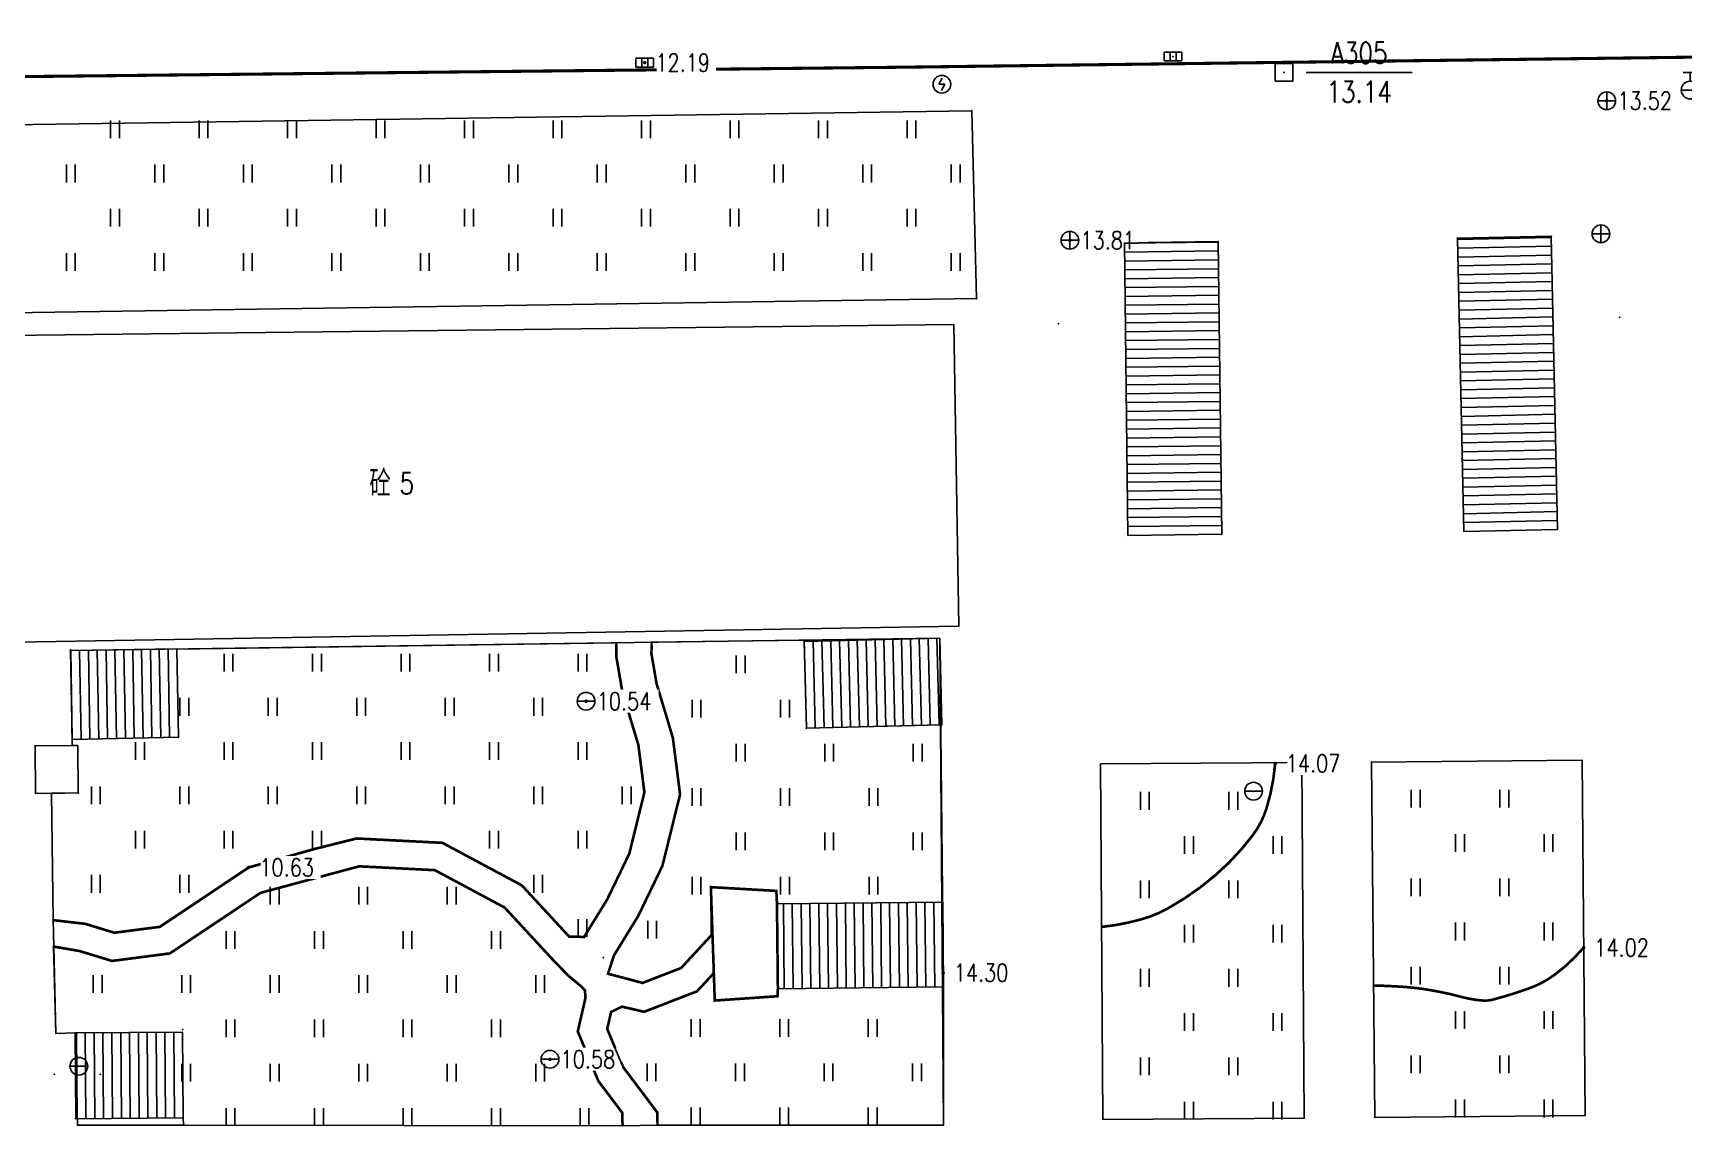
# Model space of a CAD drawing. Extents: x 871 to 1488, y 1110 to 1509.
# Drawn here: x 1262.2 to 1355.5, y 1351.3 to 1413.7 of the extents above; entities that cross this region are included whole.
import ezdxf
from ezdxf.enums import TextEntityAlignment as Align

# ---------------------------------------------------------------- set-up
doc = ezdxf.new("R2010")
doc.units = 0
doc.header["$LTSCALE"] = 0.5
doc.header["$PDSIZE"] = 0.2
doc.linetypes.add('X3', pattern=[5, 4, -1])
doc.layers.get('0').update_dxf_attribs({"linetype": 'CONTINUOUS'})
doc.layers.add('ASSIST', color=7, linetype='CONTINUOUS', plot=False)
for name, color, linetype in [('DLSS', 4, 'CONTINUOUS'), ('GCD', 1, 'CONTINUOUS'), ('GXYZ', 2, 'CONTINUOUS'), ('JMD', 6, 'CONTINUOUS'), ('KZD', 1, 'CONTINUOUS'), ('ZBTZ', 3, 'CONTINUOUS'), ('ZDH', 1, 'CONTINUOUS')]:
    doc.layers.add(name, color=color, linetype=linetype)
doc.styles.add('HZ', font='rs.shx', dxfattribs={"width": 0.8, "bigfont": 'hztxt.shx'})
doc.linetypes.add('1161', pattern='A,0,[149,AAA.SHX,S=0.15,R=0,X=0,Y=0],-1.6', length=1.6)

# ---------------------------------------------------------------- blocks, each defined once
blk = doc.blocks.new('gc133')
for p, q in [((-0.8, 2), (0.8, 2)), ((0, 1), (0, 2)), ((-1, 0), (1, 0))]:
    blk.add_line(p, q)
blk.add_circle((0, 0), 1)
blk = doc.blocks.new('gc042')
blk.add_line((-1, 0), (1, 0))
blk.add_circle((0, 0), 1)
blk = doc.blocks.new('gc041')
for p, q in [((-1, 0.5), (1, 0.5)), ((-1, -0.5), (-1, 0.5)), ((-0.33, 0.5), (-0.33, -0.5)), ((0.33, 0.5), (0.33, -0.5)), ((1, 0.5), (1, -0.5)), ((1, -0.5), (-1, -0.5))]:
    blk.add_line(p, q)
blk = doc.blocks.new('gc043')
for p, q in [((-1, 0), (1, 0)), ((0, -1), (0, 1))]:
    blk.add_line(p, q)
blk.add_circle((0, 0), 1)
blk = doc.blocks.new('gc050')
for p, q in [((-0.35, 0), (0.05, 0.69)), ((-0.35, 0), (0.35, 0)), ((0.35, 0), (-0.06, -0.69))]:
    blk.add_line(p, q)
blk.add_circle((0, 0), 1)
blk = doc.blocks.new('GC200')
at = {"linetype": 'Continuous', "const_width": 0.2, "flags": 128}
blk.add_lwpolyline([(-0.1, 0, 1), (0.1, 0, 1)], format="xyb", close=True, dxfattribs=at)
blk = doc.blocks.new('gc323')
at = {"flags": 128}
for points in [[(-0.5, 0), (-0.5, 2)], [(0.5, 0), (0.5, 2)]]:
    blk.add_lwpolyline(points, dxfattribs=at)
blk = doc.blocks.new('gc261')
blk.add_lwpolyline([(-1, -1), (1, -1), (1, 1), (-1, 1)], close=True)
blk.add_point((0, 0))

msp = doc.modelspace()

# ---------------------------------------------------------------- linework, layer by layer
at = {"linetype": 'Continuous'}
for p, q in [((1263.301, 1363.589, 10.442), (1263.339, 1362.075, 10.45)), ((1313.62, 1351.975), (1297.456, 1351.975))]:
    msp.add_line(p, q, dxfattribs=at)
at = {"linetype": 'Continuous', "flags": 128}
msp.add_lwpolyline([(1313.41, 1379.503), (1264.304, 1378.796), (1264.384, 1373.435), (1264.696, 1373.439), (1264.728, 1370.758), (1263.216, 1370.74), (1263.301, 1363.589), (1263.339, 1362.075), (1263.462, 1357.157), (1264.547, 1357.192), (1264.681, 1351.975), (1270.778, 1351.975), (1295.482, 1351.953), (1297.456, 1351.975), (1313.62, 1351.975), (1313.41, 1379.503)], close=True, dxfattribs=at)
at = {"linetype": 'Continuous', "elevation": 10.675, "flags": 128}
msp.add_lwpolyline([(1313.62, 1359.791), (1313.41, 1379.503)], dxfattribs=at)
at = {"linetype": 'Continuous', "elevation": 10.433, "flags": 128}
msp.add_lwpolyline([(1264.728, 1370.758), (1263.208, 1370.718), (1262.319, 1370.732), (1262.287, 1373.41), (1264.696, 1373.439)], close=True, dxfattribs=at)
at = {"layer": 'ASSIST', "linetype": 'Continuous', "flags": 128}
for points in [[(1342.654, 1402.088), (1343.014, 1385.531), (1348.312, 1385.646), (1347.952, 1402.203)], [(1329.13, 1401.901), (1329.334, 1385.372), (1324.038, 1385.307), (1323.834, 1401.836)], [(1264.294, 1378.796), (1270.303, 1378.897), (1270.387, 1373.898), (1264.379, 1373.773)], [(1313.41, 1379.503), (1305.746, 1379.317), (1305.865, 1374.413), (1313.529, 1374.599)], [(1304.256, 1359.691), (1313.62, 1359.791), (1313.569, 1364.583), (1304.205, 1364.483)], [(1264.547, 1357.192), (1270.624, 1357.238), (1270.661, 1352.393), (1264.584, 1352.347)]]:
    msp.add_lwpolyline(points, close=True, dxfattribs=at)
at = {"layer": 'DLSS', "linetype": 'Continuous', "const_width": 0.175, "flags": 128}
msp.add_lwpolyline([(1216.913, 1400.792), (1219.979, 1407.397), (1229.422, 1410.803), (1250.919, 1411.109), (1311.194, 1411.753), (1376.784, 1412.586), (1417.271, 1413.423), (1464.479, 1413.598), (1466.043, 1413.507), (1469.008, 1412.49), (1470.718, 1410.794), (1472.646, 1406.095), (1472.646, 1402.067), (1472.918, 1379.643), (1472.953, 1376.264), (1473.171, 1359.787), (1473.208, 1355.639), (1474.019, 1285.198)], dxfattribs=at)
at = {"layer": 'DLSS', "linetype": 'X3', "const_width": 0.15, "elevation": 10.457, "flags": 128}
for points in [[(1263.303, 1363.569), (1265.128, 1363.357), (1266.767, 1362.856), (1269.34, 1363.19), (1274.36, 1366.545), (1278.119, 1367.599), (1280.448, 1368.181), (1285.302, 1367.934), (1289.788, 1365.532), (1292.46, 1362.641), (1293.309, 1362.619), (1294.625, 1364.76), (1295.86, 1367.321), (1296.715, 1370.787), (1296.375, 1373.46), (1295.47, 1376.467), (1295.13, 1378.439), (1295.134, 1379.156)], [(1300.622, 1360.557), (1299.688, 1359.545), (1296.701, 1358.39), (1295.445, 1358.68), (1294.833, 1358.377), (1294.614, 1357.421), (1295.505, 1355.275), (1297.45, 1352.693), (1297.456, 1351.975)]]:
    msp.add_lwpolyline(points, dxfattribs=at)
at = {"layer": 'DLSS', "linetype": 'X3', "flags": 128}
for points in [[(1297.118, 1379.145, 0.15, 0.15, 0), (1297.115, 1378.603, 0.15, 0.15, 0), (1297.404, 1376.923, 0.15, 0.15, 0), (1298.322, 1373.874, 0.15, 0.15, 0), (1298.73, 1370.671, 0.15, 0.15, 0), (1297.737, 1366.645, 0.15, 0.15, 0), (1296.368, 1363.807, 0.15, 0.15, 0), (1294.999, 1361.58, 0.15, 0.15, 0), (1294.657, 1360.539, 0.15, 0.15, 0), (1296.611, 1360.021, 0.15, 0.15, 0), (1298.791, 1360.864, 0.15, 0.15, 0), (1300.49, 1362.704, 0, 0, 0)], [(1295.482, 1351.953, 0.15, 0.15, 0), (1295.461, 1352.689, 0.15, 0.15, 0), (1294.113, 1354.479, 0.15, 0.15, 0), (1292.95, 1357.281, 0.15, 0.15, 0), (1293.388, 1359.185, 0.15, 0.15, 0), (1293.354, 1359.609, 0.15, 0.15, 0), (1293.137, 1359.831, 0.15, 0.15, 0), (1292.422, 1360.427, 0.15, 0.15, 0), (1291.58, 1361.29, 0.15, 0.15, 0), (1291.312, 1361.58, 0.15, 0.15, 0), (1288.818, 1364.278, 0.15, 0.15, 0), (1284.873, 1366.391, 0.15, 0.15, 0), (1280.601, 1366.608, 0.15, 0.15, 0), (1275.022, 1365.107, 0.15, 0.15, 0), (1269.904, 1361.687, 0.15, 0.15, 0), (1266.633, 1361.262, 0.15, 0.15, 0), (1264.807, 1361.821, 0.15, 0.15, 0), (1263.339, 1362.075, 0, 0, 0)]]:
    msp.add_lwpolyline(points, format="xyseb", dxfattribs=at)
at = {"layer": 'DLSS', "linetype": 'X3', "const_width": 0.15, "flags": 128}
for points in [[(1322.553, 1363.183, 0.041507), (1324.803, 1363.616, 0.059042), (1326.294, 1364.231, 0.050806), (1328.981, 1366.111, 0.053804), (1331.095, 1368.375, 0.085682), (1331.862, 1369.875, 0.055451), (1332.354, 1372.419)], [(1337.933, 1359.871, -0.014146), (1339.654, 1359.794, -0.02019), (1340.854, 1359.657, -0.027398), (1342.915, 1359.221, 0.048795), (1344.083, 1359.025, 0.081388), (1344.661, 1359.079, 0.022131), (1346.688, 1359.708, 0.074185), (1348.18, 1360.51, 0.056851), (1349.786, 1362.02)]]:
    msp.add_lwpolyline(points, format="xyb", dxfattribs=at)
at = {"layer": 'DLSS', "linetype": 'X3', "const_width": 0.15, "elevation": 10.587, "flags": 128}
msp.add_lwpolyline([(1300.691, 1359.025), (1300.47, 1365.432), (1304.171, 1365.219), (1304.205, 1364.483), (1304.256, 1359.691), (1304.236, 1359.268)], close=True, dxfattribs=at)
at = {"layer": 'JMD', "linetype": 'Continuous'}
for p, q in [((1342.654, 1402.088), (1343.014, 1385.531)), ((1342.655, 1402.027), (1347.953, 1402.142)), ((1348.312, 1385.646), (1347.952, 1402.203)), ((1329.13, 1401.901), (1329.334, 1385.372)), ((1342.666, 1401.527), (1347.964, 1401.642)), ((1342.677, 1401.027), (1347.975, 1401.143)), ((1329.149, 1400.371), (1323.853, 1400.305)), ((1342.688, 1400.527), (1347.986, 1400.643)), ((1329.155, 1399.871), (1323.859, 1399.806)), ((1329.161, 1399.371), (1323.865, 1399.306)), ((1342.699, 1400.028), (1347.997, 1400.143)), ((1342.71, 1399.528), (1348.008, 1399.643)), ((1329.167, 1398.871), (1323.871, 1398.806)), ((1329.174, 1398.371), (1323.878, 1398.306)), ((1342.721, 1399.028), (1348.018, 1399.143)), ((1342.731, 1398.528), (1348.029, 1398.643)), ((1329.18, 1397.871), (1323.884, 1397.806)), ((1329.186, 1397.371), (1323.89, 1397.306)), ((1342.742, 1398.028), (1348.04, 1398.143)), ((1342.753, 1397.528), (1348.051, 1397.643)), ((1329.192, 1396.871), (1323.896, 1396.806)), ((1342.764, 1397.028), (1348.062, 1397.143)), ((1342.775, 1396.528), (1348.073, 1396.644)), ((1329.198, 1396.371), (1323.902, 1396.306)), ((1329.204, 1395.871), (1323.908, 1395.806)), ((1342.786, 1396.029), (1348.084, 1396.144)), ((1342.797, 1395.529), (1348.095, 1395.644)), ((1329.211, 1395.371), (1323.915, 1395.306)), ((1329.217, 1394.871), (1323.921, 1394.806)), ((1342.807, 1395.029), (1348.105, 1395.144)), ((1342.818, 1394.529), (1348.116, 1394.644)), ((1329.223, 1394.371), (1323.927, 1394.306)), ((1329.229, 1393.871), (1323.933, 1393.806)), ((1342.829, 1394.029), (1348.127, 1394.144)), ((1342.84, 1393.529), (1348.138, 1393.644)), ((1329.235, 1393.371), (1323.939, 1393.306)), ((1329.241, 1392.871), (1323.945, 1392.806)), ((1342.851, 1393.029), (1348.149, 1393.144)), ((1329.248, 1392.371), (1323.952, 1392.306)), ((1329.254, 1391.872), (1323.958, 1391.806)), ((1342.862, 1392.529), (1348.16, 1392.645)), ((1342.873, 1392.029), (1348.171, 1392.145)), ((1329.26, 1391.372), (1323.964, 1391.306)), ((1329.266, 1390.872), (1323.97, 1390.806)), ((1342.884, 1391.53), (1348.181, 1391.645)), ((1342.894, 1391.03), (1348.192, 1391.145)), ((1329.272, 1390.372), (1323.976, 1390.306)), ((1342.905, 1390.53), (1348.203, 1390.645)), ((1342.916, 1390.03), (1348.214, 1390.145)), ((1329.278, 1389.872), (1323.983, 1389.806)), ((1329.285, 1389.372), (1323.989, 1389.306)), ((1342.927, 1389.53), (1348.225, 1389.645)), ((1342.938, 1389.03), (1348.236, 1389.145)), ((1329.291, 1388.872), (1323.995, 1388.806)), ((1329.297, 1388.372), (1324.001, 1388.306)), ((1342.949, 1388.53), (1348.247, 1388.645)), ((1342.96, 1388.03), (1348.258, 1388.146)), ((1329.303, 1387.872), (1324.007, 1387.806)), ((1329.309, 1387.372), (1324.013, 1387.306)), ((1342.971, 1387.531), (1348.268, 1387.646)), ((1342.981, 1387.031), (1348.279, 1387.146)), ((1329.315, 1386.872), (1324.02, 1386.807)), ((1329.322, 1386.372), (1324.026, 1386.307)), ((1342.992, 1386.531), (1348.29, 1386.646)), ((1329.328, 1385.872), (1324.032, 1385.807)), ((1329.334, 1385.372), (1324.038, 1385.307)), ((1343.003, 1386.031), (1348.301, 1386.146)), ((1343.014, 1385.531), (1348.312, 1385.646)), ((1264.294, 1378.796), (1270.303, 1378.897)), ((1264.304, 1378.796), (1264.388, 1373.773)), ((1264.803, 1378.805), (1264.888, 1373.783)), ((1265.303, 1378.813), (1265.388, 1373.794)), ((1265.803, 1378.821), (1265.888, 1373.804)), ((1266.303, 1378.83), (1266.388, 1373.814)), ((1266.803, 1378.838), (1266.888, 1373.825)), ((1267.303, 1378.847), (1267.388, 1373.835)), ((1267.803, 1378.855), (1267.888, 1373.846)), ((1268.303, 1378.864), (1268.387, 1373.856)), ((1268.803, 1378.872), (1268.887, 1373.867)), ((1269.303, 1378.88), (1269.387, 1373.877)), ((1269.803, 1378.889), (1269.887, 1373.888)), ((1270.303, 1378.897), (1270.387, 1373.898)), ((1313.41, 1379.503), (1305.746, 1379.317)), ((1305.746, 1379.317), (1305.865, 1374.413)), ((1306.246, 1379.329), (1306.365, 1374.425)), ((1306.746, 1379.341), (1306.865, 1374.437)), ((1307.246, 1379.353), (1307.365, 1374.449)), ((1307.745, 1379.366), (1307.864, 1374.462)), ((1308.245, 1379.378), (1308.364, 1374.474)), ((1308.745, 1379.39), (1308.864, 1374.486)), ((1309.245, 1379.402), (1309.364, 1374.498)), ((1309.745, 1379.414), (1309.864, 1374.51)), ((1310.245, 1379.426), (1310.364, 1374.522)), ((1310.745, 1379.438), (1310.864, 1374.534)), ((1311.244, 1379.45), (1311.363, 1374.546)), ((1311.744, 1379.463), (1311.863, 1374.559)), ((1312.244, 1379.475), (1312.363, 1374.571)), ((1312.744, 1379.487), (1312.863, 1374.583)), ((1313.244, 1379.499), (1313.363, 1374.595)), ((1305.865, 1374.413), (1313.529, 1374.599)), ((1270.387, 1373.898), (1264.379, 1373.773)), ((1313.569, 1364.583), (1304.205, 1364.483)), ((1304.62, 1359.695), (1304.569, 1364.487)), ((1305.12, 1359.7), (1305.069, 1364.492)), ((1305.62, 1359.706), (1305.569, 1364.498)), ((1306.12, 1359.711), (1306.069, 1364.503)), ((1306.62, 1359.716), (1306.569, 1364.508)), ((1307.12, 1359.721), (1307.069, 1364.513)), ((1307.62, 1359.727), (1307.569, 1364.519)), ((1308.12, 1359.732), (1308.069, 1364.524)), ((1308.62, 1359.737), (1308.569, 1364.529)), ((1309.12, 1359.743), (1309.069, 1364.535)), ((1309.62, 1359.748), (1309.569, 1364.54)), ((1310.12, 1359.753), (1310.069, 1364.545)), ((1310.62, 1359.759), (1310.569, 1364.551)), ((1311.12, 1359.764), (1311.069, 1364.556)), ((1311.62, 1359.769), (1311.569, 1364.561)), ((1312.12, 1359.775), (1312.069, 1364.567)), ((1312.62, 1359.78), (1312.569, 1364.572)), ((1313.12, 1359.785), (1313.069, 1364.577)), ((1313.62, 1359.791), (1313.569, 1364.583)), ((1304.256, 1359.691), (1313.62, 1359.791)), ((1264.547, 1357.192), (1270.624, 1357.238)), ((1264.624, 1357.193), (1264.661, 1352.348)), ((1265.124, 1357.196), (1265.161, 1352.351)), ((1265.624, 1357.2), (1265.661, 1352.355)), ((1266.124, 1357.204), (1266.161, 1352.359)), ((1266.624, 1357.208), (1266.661, 1352.363)), ((1267.124, 1357.212), (1267.161, 1352.367)), ((1267.624, 1357.215), (1267.661, 1352.37)), ((1268.124, 1357.219), (1268.161, 1352.374)), ((1268.624, 1357.223), (1268.661, 1352.378)), ((1269.124, 1357.227), (1269.161, 1352.382)), ((1269.624, 1357.231), (1269.661, 1352.386)), ((1270.124, 1357.235), (1270.161, 1352.39)), ((1270.624, 1357.238), (1270.661, 1352.393)), ((1270.661, 1352.393), (1264.584, 1352.347))]:
    msp.add_line(p, q, dxfattribs=at)
at = {"layer": 'JMD', "linetype": 'Continuous', "elevation": 14.316, "flags": 128}
msp.add_lwpolyline([(1314.193, 1397.216), (1250.986, 1396.482), (1251.279, 1379.103), (1314.48, 1380.169)], close=True, dxfattribs=at)
at = {"layer": 'KZD', "linetype": 'Continuous'}
msp.add_line((1334.1, 1411.46), (1340.1, 1411.46), dxfattribs=at)
at = {"layer": 'ZBTZ', "linetype": '1161', "flags": 128}
for points, elevation in [([(1315.482, 1398.678), (1315.206, 1409.296), (1251.805, 1408.37), (1251.96, 1397.75)], 14.429), ([(1333.859, 1372.468), (1333.998, 1352.387), (1322.625, 1352.308), (1322.486, 1372.389)], 14.294), ([(1337.797, 1372.498), (1337.981, 1352.426), (1349.876, 1352.535), (1349.692, 1372.607)], 14.307), ([(1263.328, 1362.073), (1263.462, 1357.157), (1264.547, 1357.192), (1270.624, 1357.238), (1270.661, 1352.393), (1270.664, 1351.975), (1295.482, 1351.953), (1295.461, 1352.689), (1294.113, 1354.479), (1292.95, 1357.281), (1293.388, 1359.185), (1293.354, 1359.609), (1293.137, 1359.831), (1292.422, 1360.427), (1291.58, 1361.29), (1291.312, 1361.58), (1288.818, 1364.278), (1284.873, 1366.391), (1280.601, 1366.608), (1275.022, 1365.107), (1269.904, 1361.687), (1266.633, 1361.262), (1264.807, 1361.821), (1263.339, 1362.075)], 10.457)]:
    msp.add_lwpolyline(points, close=True, dxfattribs=dict(at, elevation=elevation))
for points in [[(1263.303, 1363.569), (1263.216, 1370.74), (1264.728, 1370.758), (1264.696, 1373.439), (1264.384, 1373.435), (1264.388, 1373.773), (1270.387, 1373.898), (1270.303, 1378.883), (1295.134, 1379.24), (1295.134, 1379.156), (1295.13, 1378.439), (1295.47, 1376.467), (1296.375, 1373.46), (1296.715, 1370.787), (1295.86, 1367.321), (1294.625, 1364.76), (1293.309, 1362.619), (1292.46, 1362.641), (1289.788, 1365.532), (1285.302, 1367.934), (1280.448, 1368.181), (1278.119, 1367.599), (1274.36, 1366.545), (1269.34, 1363.19), (1266.767, 1362.856), (1265.128, 1363.357), (1263.303, 1363.569)], [(1297.118, 1379.268), (1305.746, 1379.393), (1305.865, 1374.413), (1313.447, 1374.597), (1313.523, 1364.582), (1304.205, 1364.483), (1304.197, 1365.217), (1300.47, 1365.432), (1300.49, 1362.704), (1298.791, 1360.864), (1296.611, 1360.021), (1294.657, 1360.539), (1294.999, 1361.58), (1296.368, 1363.807), (1297.737, 1366.645), (1298.73, 1370.671), (1298.322, 1373.874), (1297.404, 1376.923), (1297.115, 1378.603), (1297.118, 1379.145)]]:
    msp.add_lwpolyline(points, close=True, dxfattribs=at)
at = {"layer": 'ZDH', "linetype": 'Continuous'}
for p in [(1326.587, 1412.359, 12.835), (1296.735, 1412.011, 12.185), (1311.194, 1411.753, 12.521), (1313.522, 1410.788, 12.715), (1351.09, 1409.856, 13.523), (1354.701, 1409.823, 13.604), (1315.206, 1409.296, 12.786), (1342.654, 1402.088, 13.909), (1347.952, 1402.198, 13.915), (1350.763, 1402.343, 13.888), (1320.755, 1401.975, 13.814), (1323.834, 1401.839, 13.956), (1329.13, 1401.901, 13.956), (1315.482, 1398.678, 14.429), (1351.815, 1397.627, 14.268), (1314.193, 1397.216, 14.316), (1320.095, 1397.26, 14.311), (1329.334, 1385.372, 19.736), (1343.014, 1385.531, 19.732), (1264.282, 1378.82, 10.752), (1264.294, 1378.796, 10.777), (1295.134, 1379.156, 10.592), (1297.118, 1379.181, 10.612), (1305.746, 1379.317, 10.742), (1295.13, 1378.439, 10.448), (1293.421, 1375.935, 10.537), (1295.47, 1376.467, 10.465), (1305.865, 1374.413, 10.338), (1262.287, 1373.41, 10.741), (1270.387, 1373.898, 10.565), (1296.375, 1373.46, 10.533), (1332.354, 1372.419, 14.065), (1333.859, 1372.468, 14.294), (1337.797, 1372.498, 14.307), (1262.319, 1370.732, 10.751), (1263.208, 1370.718, 10.451), (1264.728, 1370.758, 10.433), (1296.715, 1370.787, 10.57), (1331.131, 1370.853, 14.053), (1278.119, 1367.599, 10.577), (1280.448, 1368.181, 10.538), (1285.302, 1367.934, 10.561), (1331.095, 1368.375, 14.06), (1295.86, 1367.321, 10.635), (1274.36, 1366.545, 10.631), (1289.788, 1365.532, 10.597), (1294.625, 1364.76, 10.642), (1300.47, 1365.432, 10.625), (1304.171, 1365.219, 10.601), (1304.205, 1364.483, 10.65), (1326.294, 1364.231, 14.019), (1263.301, 1363.589, 10.442), (1263.303, 1363.569, 10.457), (1265.128, 1363.357, 10.526), (1266.767, 1362.856, 10.515), (1269.34, 1363.19, 10.602), (1322.553, 1363.183, 14.027), (1263.328, 1362.073, 10.457), (1263.339, 1362.075, 10.45), (1292.46, 1362.641, 10.579), (1293.309, 1362.619, 10.573), (1300.49, 1362.704, 10.619), (1349.786, 1362.02, 14.024), (1291.58, 1361.29, 10.579), (1294.402, 1361.456, 10.572), (1292.422, 1360.427, 10.626), (1294.657, 1360.539, 10.509), (1298.791, 1360.864, 10.582), (1300.622, 1360.557, 10.626), (1313.594, 1360.594, 14.298), (1293.137, 1359.831, 10.623), (1293.354, 1359.609, 10.611), (1293.388, 1359.185, 10.57), (1296.611, 1360.021, 10.607), (1304.236, 1359.268, 10.71), (1304.256, 1359.691, 10.675), (1337.933, 1359.871, 14.172), (1340.854, 1359.657, 14.007), (1346.688, 1359.708, 14.003), (1294.833, 1358.377, 10.562), (1295.445, 1358.68, 10.557), (1300.691, 1359.025, 10.587), (1344.083, 1359.025, 14.001), (1270.621, 1357.389, 10.539), (1294.614, 1357.421, 10.559), (1264.547, 1357.192, 10.446), (1291.381, 1355.705, 10.582), (1263.372, 1354.855, 10.459), (1264.76, 1355.316, 10.489), (1265.968, 1354.861, 10.426), (1295.505, 1355.275, 10.497), (1295.461, 1352.689, 10.429), (1297.45, 1352.693, 10.427), (1264.584, 1352.347, 10.728), (1295.482, 1351.953, 10.707), (1297.456, 1351.975, 10.711), (1333.998, 1352.387, 14.295), (1337.981, 1352.426, 14.303)]:
    msp.add_point(p, dxfattribs=at)

# ---------------------------------------------------------------- block references
at = {"layer": 'GXYZ', "linetype": 'Continuous', "xscale": 0.5, "yscale": 0.5}
for name, p in [('gc041', (1326.587, 1412.359, 12.835)), ('gc041', (1296.735, 1412.011, 12.185)), ('gc133', (1355.801, 1410.464, 12.827)), ('gc050', (1313.522, 1410.788, 12.715)), ('gc043', (1351.09, 1409.856, 13.523)), ('gc043', (1320.755, 1401.975, 13.814)), ('gc043', (1350.763, 1402.343, 13.888)), ('gc042', (1293.421, 1375.935, 10.537)), ('gc042', (1331.131, 1370.853, 14.053)), ('gc042', (1264.76, 1355.316, 10.489)), ('gc042', (1291.381, 1355.705, 10.582))]:
    msp.add_blockref(name, p, dxfattribs=at)
at = {"layer": 'KZD', "linetype": 'Continuous', "xscale": 0.5, "yscale": 0.5}
msp.add_blockref('gc261', (1332.85, 1411.46, 13.14), dxfattribs=at)
at = {"layer": 'ZBTZ', "linetype": 'Continuous', "xscale": 0.5, "yscale": 0.5}
for p in [(1266.805, 1407.75), (1271.805, 1407.75), (1276.805, 1407.75), (1281.805, 1407.75), (1286.805, 1407.75), (1291.805, 1407.75), (1296.805, 1407.75), (1301.805, 1407.75), (1306.805, 1407.75), (1311.805, 1407.75), (1264.305, 1405.25), (1269.305, 1405.25), (1274.305, 1405.25), (1279.305, 1405.25), (1284.305, 1405.25), (1289.305, 1405.25), (1294.305, 1405.25), (1299.305, 1405.25), (1304.305, 1405.25), (1309.305, 1405.25), (1314.305, 1405.25), (1266.805, 1402.75), (1271.805, 1402.75), (1276.805, 1402.75), (1281.805, 1402.75), (1286.805, 1402.75), (1291.805, 1402.75), (1296.805, 1402.75), (1301.805, 1402.75), (1306.805, 1402.75), (1311.805, 1402.75), (1264.305, 1400.25), (1269.305, 1400.25), (1274.305, 1400.25), (1279.305, 1400.25), (1284.305, 1400.25), (1289.305, 1400.25), (1294.305, 1400.25), (1299.305, 1400.25), (1304.305, 1400.25), (1309.305, 1400.25), (1314.305, 1400.25), (1273.216, 1377.619), (1278.216, 1377.619), (1283.216, 1377.619), (1288.216, 1377.619), (1293.216, 1377.619), (1302.157, 1377.521), (1270.716, 1375.119), (1275.716, 1375.119), (1280.716, 1375.119), (1285.716, 1375.119), (1290.716, 1375.119), (1299.657, 1375.021), (1304.657, 1375.021), (1268.216, 1372.619), (1273.216, 1372.619), (1278.216, 1372.619), (1283.216, 1372.619), (1288.216, 1372.619), (1293.216, 1372.619), (1302.157, 1372.521), (1307.157, 1372.521), (1312.157, 1372.521), (1265.716, 1370.119), (1270.716, 1370.119), (1275.716, 1370.119), (1280.716, 1370.119), (1285.716, 1370.119), (1290.716, 1370.119), (1295.716, 1370.119), (1299.657, 1370.021), (1304.657, 1370.021), (1309.657, 1370.021), (1324.986, 1369.808), (1329.986, 1369.808), (1340.297, 1369.926), (1345.297, 1369.926), (1268.216, 1367.619), (1273.216, 1367.619), (1288.216, 1367.619), (1293.216, 1367.619), (1302.157, 1367.521), (1307.157, 1367.521), (1312.157, 1367.521), (1327.486, 1367.308), (1332.486, 1367.308), (1342.797, 1367.426), (1347.797, 1367.426), (1265.716, 1365.119), (1270.716, 1365.119), (1290.716, 1365.119), (1299.657, 1365.021), (1304.657, 1365.021), (1309.657, 1365.021), (1324.986, 1364.808), (1329.986, 1364.808), (1340.297, 1364.926), (1345.297, 1364.926), (1280.828, 1364.453), (1285.828, 1364.453), (1273.328, 1361.953), (1278.328, 1361.953), (1283.328, 1361.953), (1288.328, 1361.953), (1293.216, 1362.619), (1297.157, 1362.521), (1327.486, 1362.308), (1332.486, 1362.308), (1342.797, 1362.426), (1347.797, 1362.426), (1265.828, 1359.453), (1270.828, 1359.453), (1275.828, 1359.453), (1280.828, 1359.453), (1285.828, 1359.453), (1290.828, 1359.453), (1324.986, 1359.808), (1329.986, 1359.808), (1340.297, 1359.926), (1345.297, 1359.926), (1327.486, 1357.308), (1332.486, 1357.308), (1342.797, 1357.426), (1347.797, 1357.426), (1273.328, 1356.953), (1278.328, 1356.953), (1283.328, 1356.953), (1288.328, 1356.953), (1299.614, 1356.975), (1304.614, 1356.975), (1309.614, 1356.975), (1270.828, 1354.453), (1275.828, 1354.453), (1280.828, 1354.453), (1285.828, 1354.453), (1290.828, 1354.453), (1297.114, 1354.475), (1302.114, 1354.475), (1307.114, 1354.475), (1312.114, 1354.475), (1324.986, 1354.808), (1329.986, 1354.808), (1340.297, 1354.926), (1345.297, 1354.926), (1273.328, 1351.953), (1278.328, 1351.953), (1283.328, 1351.953), (1288.328, 1351.953), (1293.328, 1351.953), (1299.614, 1351.975), (1304.614, 1351.975), (1309.614, 1351.975), (1327.486, 1352.308), (1332.486, 1352.308), (1342.797, 1352.426), (1347.797, 1352.426)]:
    msp.add_blockref('gc323', p, dxfattribs=at)

# ---------------------------------------------------------------- texts
at = {"layer": 'JMD', "linetype": 'Continuous', "style": 'HZ', "width": 0.8}
msp.add_text('砼', height=1.5, dxfattribs=at).set_placement((1282.383, 1388.241), align=Align.MIDDLE_RIGHT)
msp.add_text('5', height=1.2, dxfattribs=at).set_placement((1282.883, 1388.241), align=Align.MIDDLE_LEFT)
at = {"layer": 'KZD', "linetype": 'Continuous', "style": 'HZ', "width": 0.8}
for s, p in [('A305', (1337.1, 1412.56)), ('13.14', (1337.1, 1410.36))]:
    msp.add_text(s, height=1.2, dxfattribs=at).set_placement(p, align=Align.MIDDLE)

# ---------------------------------------------------------------- next in the draw order: wipeouts: each hides what was drawn before it
at = {"linetype": 'Continuous'}
for points in [[(1297.414, 1411.361), (1300.761, 1411.361), (1300.761, 1412.661), (1297.414, 1412.661)], [(1351.769, 1409.206), (1355.154, 1409.206), (1355.154, 1410.506), (1351.769, 1410.506)], [(1321.434, 1401.325), (1324.591, 1401.325), (1324.591, 1402.625), (1321.434, 1402.625)], [(1294.1, 1375.285), (1297.523, 1375.285), (1297.523, 1376.585), (1294.1, 1376.585)], [(1333.033, 1371.769), (1336.418, 1371.769), (1336.418, 1373.069), (1333.033, 1373.069)], [(1275.039, 1365.895), (1278.424, 1365.895), (1278.424, 1367.195), (1275.039, 1367.195)], [(1350.465, 1361.37), (1353.85, 1361.37), (1353.85, 1362.67), (1350.465, 1362.67)], [(1314.273, 1359.944), (1317.658, 1359.944), (1317.658, 1361.244), (1314.273, 1361.244)], [(1292.06, 1355.055), (1295.445, 1355.055), (1295.445, 1356.355), (1292.06, 1356.355)]]:
    msp.add_wipeout(points, dxfattribs=at)

# ---------------------------------------------------------------- next in the draw order: wipeouts: each hides what was drawn before it
for points in [[(1297.414, 1411.361), (1300.761, 1411.361), (1300.761, 1412.661), (1297.414, 1412.661)], [(1351.769, 1409.206), (1355.154, 1409.206), (1355.154, 1410.506), (1351.769, 1410.506)], [(1321.434, 1401.325), (1324.591, 1401.325), (1324.591, 1402.625), (1321.434, 1402.625)], [(1294.1, 1375.285), (1297.523, 1375.285), (1297.523, 1376.585), (1294.1, 1376.585)], [(1333.033, 1371.769), (1336.418, 1371.769), (1336.418, 1373.069), (1333.033, 1373.069)], [(1275.039, 1365.895), (1278.424, 1365.895), (1278.424, 1367.195), (1275.039, 1367.195)], [(1350.465, 1361.37), (1353.85, 1361.37), (1353.85, 1362.67), (1350.465, 1362.67)], [(1314.273, 1359.944), (1317.658, 1359.944), (1317.658, 1361.244), (1314.273, 1361.244)], [(1292.06, 1355.055), (1295.445, 1355.055), (1295.445, 1356.355), (1292.06, 1356.355)]]:
    msp.add_wipeout(points, dxfattribs=at)

# ---------------------------------------------------------------- next in the draw order: wipeouts: each hides what was drawn before it
for points in [[(1297.414, 1411.361), (1300.761, 1411.361), (1300.761, 1412.661), (1297.414, 1412.661)], [(1351.769, 1409.206), (1355.154, 1409.206), (1355.154, 1410.506), (1351.769, 1410.506)], [(1321.434, 1401.325), (1324.591, 1401.325), (1324.591, 1402.625), (1321.434, 1402.625)], [(1294.1, 1375.285), (1297.523, 1375.285), (1297.523, 1376.585), (1294.1, 1376.585)], [(1333.033, 1371.769), (1336.418, 1371.769), (1336.418, 1373.069), (1333.033, 1373.069)], [(1275.039, 1365.895), (1278.424, 1365.895), (1278.424, 1367.195), (1275.039, 1367.195)], [(1350.465, 1361.37), (1353.85, 1361.37), (1353.85, 1362.67), (1350.465, 1362.67)], [(1314.273, 1359.944), (1317.658, 1359.944), (1317.658, 1361.244), (1314.273, 1361.244)], [(1292.06, 1355.055), (1295.445, 1355.055), (1295.445, 1356.355), (1292.06, 1356.355)]]:
    msp.add_wipeout(points, dxfattribs=at)

# ---------------------------------------------------------------- next in the draw order: linework, layer by layer
at = {"layer": 'JMD', "linetype": 'Continuous'}
for p, q in [((1329.13, 1401.871), (1323.834, 1401.805)), ((1324.038, 1385.307), (1323.834, 1401.836)), ((1329.137, 1401.371), (1323.841, 1401.305)), ((1329.143, 1400.871), (1323.847, 1400.805))]:
    msp.add_line(p, q, dxfattribs=at)
at = {"layer": 'ZBTZ', "linetype": '1161', "flags": 128}
msp.add_lwpolyline([(1313.62, 1359.791), (1304.256, 1359.691), (1304.236, 1359.268), (1300.691, 1359.025), (1300.622, 1360.557), (1299.688, 1359.545), (1296.701, 1358.39), (1295.445, 1358.68), (1294.833, 1358.377), (1294.614, 1357.421), (1295.505, 1355.275), (1297.45, 1352.693), (1297.456, 1351.975), (1313.62, 1351.975)], close=True, dxfattribs=at)

# ---------------------------------------------------------------- next in the draw order: block references
at = {"layer": 'GCD', "linetype": 'Continuous'}
ref = msp.add_blockref('GC200', (1296.735, 1412.011, 12.185), dxfattribs=dict(at, xscale=0.5, yscale=0.5, zscale=0.5))
ref.add_attrib('height', '12.19', dxfattribs={"linetype": 'Continuous', "height": 1, "style": 'HZ', "width": 0.8}).set_placement((1297.335, 1412.011, 12.185), align=Align.MIDDLE_LEFT)
ref = msp.add_blockref('GC200', (1351.09, 1409.856, 13.523), dxfattribs=dict(at, xscale=0.5, yscale=0.5, zscale=0.5))
ref.add_attrib('height', '13.52', dxfattribs={"linetype": 'Continuous', "height": 1, "style": 'HZ', "width": 0.8}).set_placement((1351.69, 1409.856, 13.523), align=Align.MIDDLE_LEFT)
ref = msp.add_blockref('GC200', (1320.755, 1401.975, 13.814), dxfattribs=dict(at, xscale=0.5, yscale=0.5, zscale=0.5))
ref.add_attrib('height', '13.81', dxfattribs={"linetype": 'Continuous', "height": 1, "style": 'HZ', "width": 0.8}).set_placement((1321.355, 1401.975, 13.814), align=Align.MIDDLE_LEFT)
ref = msp.add_blockref('GC200', (1293.421, 1375.935, 10.537), dxfattribs=dict(at, xscale=0.5, yscale=0.5, zscale=0.5))
ref.add_attrib('height', '10.54', dxfattribs={"linetype": 'Continuous', "height": 1, "style": 'HZ', "width": 0.8}).set_placement((1294.021, 1375.935, 10.537), align=Align.MIDDLE_LEFT)
ref = msp.add_blockref('GC200', (1332.354, 1372.419, 14.065), dxfattribs=dict(at, xscale=0.5, yscale=0.5, zscale=0.5))
ref.add_attrib('height', '14.07', dxfattribs={"linetype": 'Continuous', "height": 1, "style": 'HZ', "width": 0.8}).set_placement((1332.954, 1372.419, 14.065), align=Align.MIDDLE_LEFT)
ref = msp.add_blockref('GC200', (1274.36, 1366.545, 10.631), dxfattribs=dict(at, xscale=0.5, yscale=0.5, zscale=0.5))
ref.add_attrib('height', '10.63', dxfattribs={"linetype": 'Continuous', "height": 1, "style": 'HZ', "width": 0.8}).set_placement((1274.96, 1366.545, 10.631), align=Align.MIDDLE_LEFT)
ref = msp.add_blockref('GC200', (1349.786, 1362.02, 14.024), dxfattribs=dict(at, xscale=0.5, yscale=0.5, zscale=0.5))
ref.add_attrib('height', '14.02', dxfattribs={"linetype": 'Continuous', "height": 1, "style": 'HZ', "width": 0.8}).set_placement((1350.386, 1362.02, 14.024), align=Align.MIDDLE_LEFT)
ref = msp.add_blockref('GC200', (1313.594, 1360.594, 14.298), dxfattribs=dict(at, xscale=0.5, yscale=0.5, zscale=0.5))
ref.add_attrib('height', '14.30', dxfattribs={"linetype": 'Continuous', "height": 1, "style": 'HZ', "width": 0.8}).set_placement((1314.194, 1360.594, 14.298), align=Align.MIDDLE_LEFT)
ref = msp.add_blockref('GC200', (1291.381, 1355.705, 10.582), dxfattribs=dict(at, xscale=0.5, yscale=0.5, zscale=0.5))
ref.add_attrib('height', '10.58', dxfattribs={"linetype": 'Continuous', "height": 1, "style": 'HZ', "width": 0.8}).set_placement((1291.981, 1355.705, 10.582), align=Align.MIDDLE_LEFT)
at = {"layer": 'ZBTZ', "linetype": 'Continuous', "xscale": 0.5, "yscale": 0.5}
for p in [(1278.216, 1367.619), (1275.828, 1364.453)]:
    msp.add_blockref('gc323', p, dxfattribs=at)

doc.saveas('drawing.dxf')
